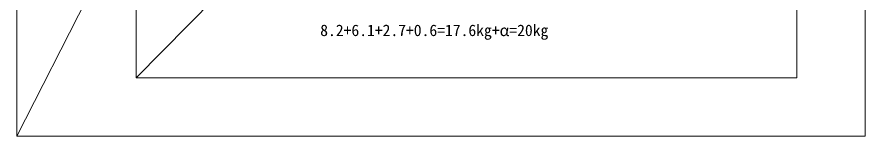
# Model space of a CAD drawing. Units: millimetres at full size. Extents: x -24503 to 24503, y -7436 to 7436.
# Drawn here: x -1263 to 364, y -3395 to -3167 of the extents above; entities that cross this region are included whole.
import ezdxf
from ezdxf.enums import TextEntityAlignment as Align

# ---------------------------------------------------------------- set-up
doc = ezdxf.new("R2010")
doc.units = ezdxf.units.MM
doc.header["$LTSCALE"] = 4.8
doc.layers.add('0-4_0', color=2, linetype='Continuous', lineweight=9)
doc.styles.add('ＭＳ ゴシック', font='')
doc.styles.get('ＭＳ ゴシック').set_extended_font_data('MS Gothic')

msp = doc.modelspace()

# ---------------------------------------------------------------- linework, layer by layer
at = {"layer": '0-4_0', "color": 3}
for p, q in [((363.749, -206.669), (-1263.108, -3394.953)), ((232.932, -2000.843), (-1034.444, -3283.182))]:
    msp.add_line(p, q, dxfattribs=at)
msp.add_lwpolyline([(-1263.108, -206.669), (363.749, -206.669), (363.749, -3394.953), (-1263.108, -3394.953)], close=True, dxfattribs=at)
at = {"layer": '0-4_0', "color": 134}
msp.add_lwpolyline([(-1034.444, -3283.182), (232.932, -3283.182), (232.932, -2000.843), (-1034.444, -2000.843)], close=True, dxfattribs=at)

# ---------------------------------------------------------------- texts
at = {"layer": '0-4_0', "color": 4, "style": 'ＭＳ ゴシック'}
msp.add_text('8.2+6.1+2.7+0.6=17.6kg+α=20kg', height=21.99, dxfattribs=at).set_placement((-681.356, -3209.977), align=Align.BOTTOM_LEFT)

doc.saveas('drawing.dxf')
